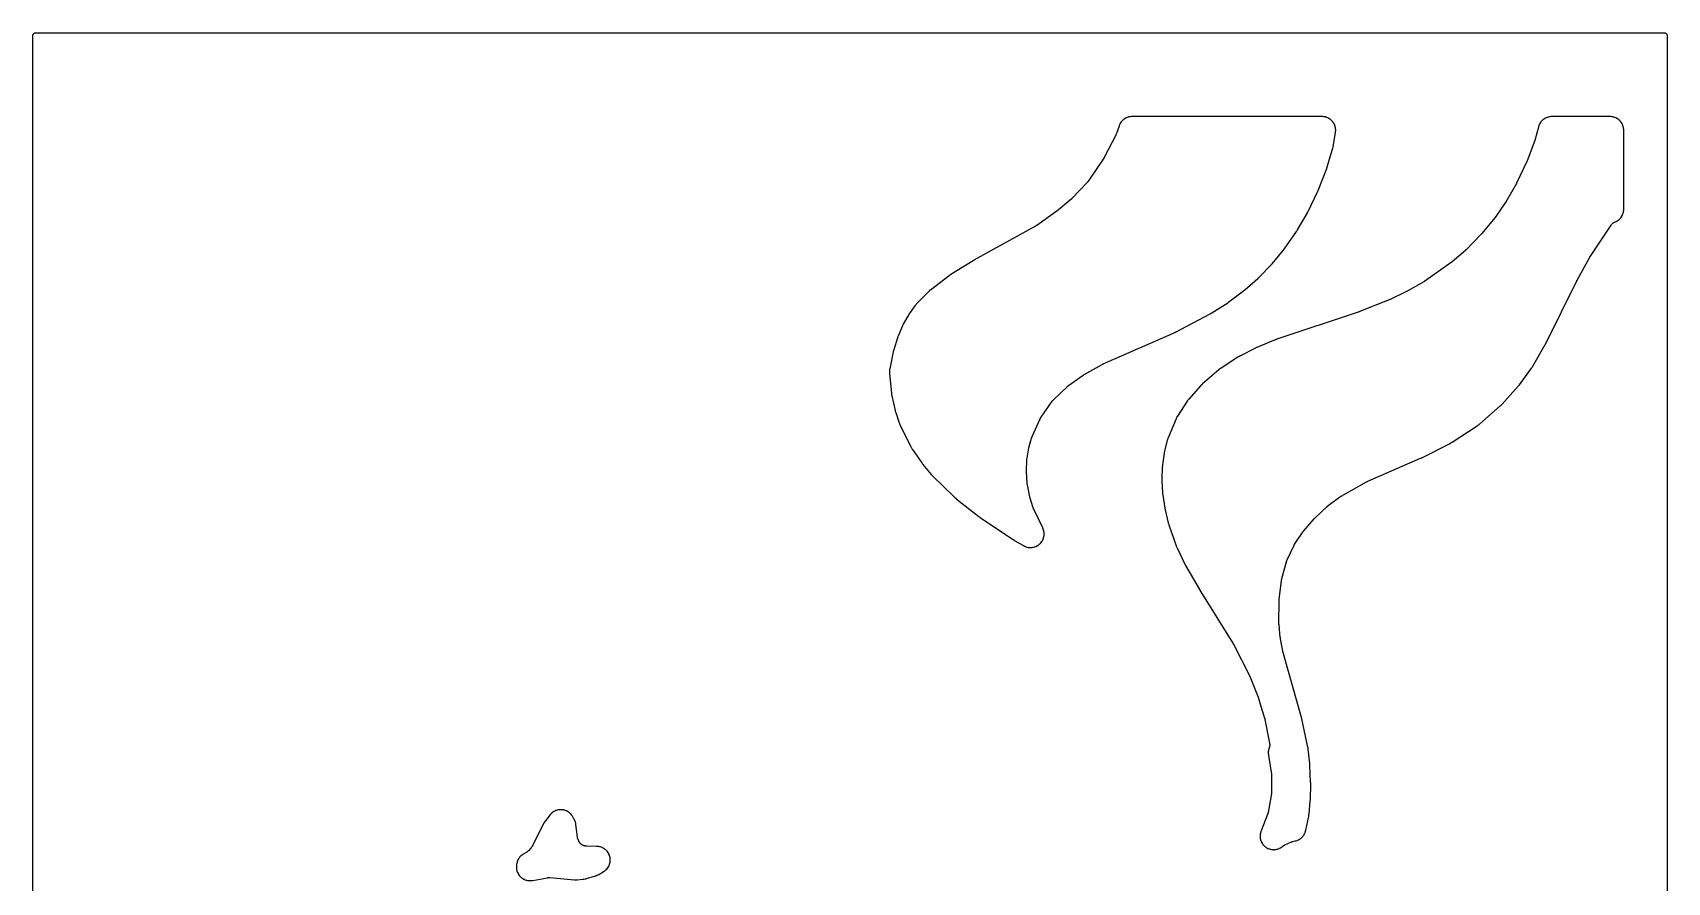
# Model space of a CAD drawing. Header units: millimetres. Extents: x 0 to 300, y 0 to 300.
# Drawn here: x -0.1 to 300.1, y 144.2 to 300.1 of the extents above; entities that cross this region are included whole.
import ezdxf

# ---------------------------------------------------------------- set-up
doc = ezdxf.new("R2010")
doc.units = ezdxf.units.MM
doc.layers.add('CUT', color=7, linetype='CONTINUOUS')

msp = doc.modelspace()

# ---------------------------------------------------------------- linework, layer by layer
at = {"layer": 'CUT'}
msp.add_lwpolyline([(-0.0625, 1.4375), (-0.0625, 298.5625), (-0.0625, 299.4478), (-0.0589, 299.5212), (-0.0503, 299.5794), (-0.036, 299.6365), (-0.0162, 299.6918), (0.009, 299.745), (0.0392, 299.7954), (0.0743, 299.8427), (0.1137, 299.8863), (0.1573, 299.9257), (0.2046, 299.9608), (0.255, 299.991), (0.3082, 300.0162), (0.3635, 300.036), (0.4206, 300.0503), (0.4788, 300.0589), (0.5522, 300.0625), (1.4375, 300.0625), (2.5578, 300.0625), (188.3057, 300.0625), (231.7327, 300.0625), (298.5245, 300.0625), (298.554, 300.0625), (299.4392, 300.0625), (299.5127, 300.0589), (299.5709, 300.0503), (299.6279, 300.036), (299.6833, 300.0162), (299.7365, 299.991), (299.7869, 299.9608), (299.8341, 299.9257), (299.8777, 299.8863), (299.9172, 299.8427), (299.9522, 299.7954), (299.9825, 299.745), (300.0076, 299.6918), (300.0274, 299.6365), (300.0417, 299.5794), (300.0504, 299.5212), (300.054, 299.4478), (300.054, 298.5625), (300.054, 1.467)], dxfattribs=at)
for points in [[(157.2416, 237.539), (157.2428, 237.5243), (157.5851, 233.924), (157.5872, 233.9049), (157.6029, 233.7813), (157.6057, 233.7623), (157.6304, 233.6079), (157.6337, 233.589), (157.6573, 233.4666), (157.6613, 233.4479), (158.2781, 230.7234), (158.2816, 230.7084), (158.3062, 230.6114), (158.3102, 230.5966), (158.3442, 230.4756), (158.3485, 230.4609), (158.3781, 230.3653), (158.3828, 230.3506), (159.0101, 228.4904), (159.017, 228.4713), (159.0635, 228.3473), (159.071, 228.3284), (159.1346, 228.175), (159.1427, 228.1563), (159.1976, 228.0358), (159.2063, 228.0174), (161.17, 224.0647), (161.18, 224.0456), (161.2469, 223.9223), (161.2575, 223.9035), (161.3469, 223.7519), (161.3582, 223.7335), (161.4338, 223.6154), (161.4457, 223.5974), (163.1612, 221.1167), (163.1691, 221.1055), (163.2215, 221.0333), (163.2297, 221.0223), (163.2975, 220.9332), (163.3059, 220.9224), (163.3616, 220.8527), (163.3702, 220.8421), (164.9002, 219.0126), (164.9103, 219.0009), (164.9768, 218.9254), (164.9872, 218.9139), (165.0731, 218.8214), (165.0838, 218.8102), (165.154, 218.7382), (165.165, 218.7273), (169.1992, 214.8066), (169.2103, 214.796), (169.2838, 214.7281), (169.2952, 214.7179), (169.3896, 214.6351), (169.4013, 214.6251), (169.4782, 214.5611), (169.4901, 214.5515), (173.649, 211.2662), (173.6578, 211.2594), (173.7194, 211.2126), (173.729, 211.2055), (173.8069, 211.1486), (173.8164, 211.1418), (173.8789, 211.0981), (173.8892, 211.0911), (180.0409, 206.9738), (180.0493, 206.9683), (180.1082, 206.9303), (180.1174, 206.9245), (180.1917, 206.8784), (180.2007, 206.8729), (180.2601, 206.8375), (180.2699, 206.8319), (181.8528, 205.9288), (181.8656, 205.9217), (181.9493, 205.8766), (181.9623, 205.8698), (182.0132, 205.844), (182.0396, 205.8314), (182.2107, 205.7548), (182.2652, 205.7335), (182.4405, 205.6748), (182.4968, 205.6589), (182.677, 205.6175), (182.7346, 205.6072), (182.9179, 205.5835), (182.9763, 205.5789), (183.1611, 205.5732), (183.2195, 205.5742), (183.404, 205.5866), (183.4621, 205.5933), (183.6446, 205.6235), (183.7017, 205.6359), (183.8803, 205.6837), (183.936, 205.7016), (184.1091, 205.7666), (184.1628, 205.7898), (184.3287, 205.8714), (184.3799, 205.8997), (184.5371, 205.997), (184.5853, 206.0302), (184.7323, 206.1423), (184.777, 206.18), (184.9124, 206.306), (184.9532, 206.3479), (185.0757, 206.4864), (185.1123, 206.532), (185.2207, 206.6818), (185.2526, 206.7308), (185.3459, 206.8905), (185.3729, 206.9423), (185.4503, 207.1103), (185.4721, 207.1645), (185.5327, 207.3392), (185.5492, 207.3954), (185.5925, 207.5751), (185.6034, 207.6326), (185.629, 207.8157), (185.6342, 207.874), (185.6419, 208.0587), (185.6414, 208.1172), (185.6311, 208.3018), (185.6249, 208.36), (185.5966, 208.5427), (185.5849, 208.6), (185.5389, 208.7791), (185.5216, 208.835), (185.4576, 209.0111), (185.4469, 209.0384), (185.4248, 209.091), (185.419, 209.1045), (185.3801, 209.1912), (185.3739, 209.2045), (183.6782, 212.7493), (183.6713, 212.7639), (183.6556, 212.7983), (183.649, 212.813), (183.6412, 212.8311), (183.6349, 212.846), (183.6204, 212.8809), (183.6144, 212.8959), (183.6076, 212.9132), (183.6018, 212.9283), (183.5886, 212.9637), (183.5831, 212.9789), (183.5766, 212.9975), (183.5714, 213.0128), (183.5595, 213.0486), (183.5545, 213.064), (183.0617, 214.6438), (183.0582, 214.6554), (183.0502, 214.6824), (183.0468, 214.6941), (183.0428, 214.7083), (183.0396, 214.7199), (183.0322, 214.7472), (183.0292, 214.7589), (183.0258, 214.7724), (183.0229, 214.7842), (183.0163, 214.8116), (183.0135, 214.8234), (183.0103, 214.8378), (183.0077, 214.8497), (183.0019, 214.8773), (182.9994, 214.8892), (182.5652, 217.0904), (182.5625, 217.1045), (182.5566, 217.1375), (182.5541, 217.1516), (182.5513, 217.1689), (182.5491, 217.1831), (182.5441, 217.2163), (182.5422, 217.2306), (182.54, 217.2469), (182.5382, 217.2612), (182.5344, 217.2945), (182.5329, 217.3088), (182.5311, 217.3262), (182.5298, 217.3405), (182.527, 217.3739), (182.526, 217.3883), (182.3801, 219.5621), (182.3793, 219.575), (182.3777, 219.6052), (182.3771, 219.6181), (182.3765, 219.6339), (182.3761, 219.6468), (182.3754, 219.677), (182.3752, 219.6899), (182.375, 219.7048), (182.375, 219.7177), (182.3751, 219.7479), (182.3753, 219.7609), (182.3756, 219.7767), (182.3759, 219.7896), (182.377, 219.8198), (182.3775, 219.8327), (182.4538, 221.4209), (182.4545, 221.4339), (182.4564, 221.4643), (182.4573, 221.4773), (182.4585, 221.4931), (182.4596, 221.5061), (182.4624, 221.5364), (182.4637, 221.5494), (182.4653, 221.5643), (182.4667, 221.5772), (182.4704, 221.6074), (182.4721, 221.6203), (182.4742, 221.6361), (182.476, 221.649), (182.4806, 221.6791), (182.4826, 221.692), (182.8406, 223.8568), (182.8428, 223.8695), (182.8481, 223.899), (182.8505, 223.9117), (182.8535, 223.9271), (182.856, 223.9397), (182.8622, 223.969), (182.8649, 223.9816), (182.8681, 223.996), (182.871, 224.0086), (182.878, 224.0377), (182.8811, 224.0502), (182.885, 224.0654), (182.8883, 224.0779), (182.8961, 224.1068), (182.8995, 224.1192), (183.3355, 225.6458), (183.3401, 225.6612), (183.351, 225.6971), (183.3559, 225.7124), (183.3619, 225.7311), (183.367, 225.7463), (183.3792, 225.7818), (183.3846, 225.7969), (183.3909, 225.8142), (183.3966, 225.8293), (183.41, 225.8643), (183.416, 225.8792), (183.4233, 225.8974), (183.4295, 225.9123), (183.4442, 225.9468), (183.4507, 225.9615), (184.9098, 229.2191), (184.9143, 229.2288), (184.9212, 229.2438), (184.933, 229.2684), (184.9494, 229.3012), (184.9644, 229.33), (184.9768, 229.3527), (184.984, 229.3655), (184.9867, 229.3703), (185.0029, 229.3978), (185.0401, 229.4583), (185.0633, 229.4941), (185.0714, 229.506), (185.0775, 229.5147), (187.1196, 232.4334), (187.1261, 232.4426), (187.1349, 232.4549), (187.162, 232.4906), (187.2085, 232.549), (187.2296, 232.5745), (187.2516, 232.5991), (187.3024, 232.6539), (187.3337, 232.686), (187.3445, 232.6966), (187.3526, 232.7044), (189.9224, 235.1524), (189.9273, 235.157), (189.9388, 235.1677), (189.9409, 235.1697), (189.9635, 235.1901), (190.0096, 235.2302), (190.0255, 235.2437), (190.0484, 235.2618), (190.1098, 235.3085), (190.1365, 235.3281), (192.7853, 237.1949), (192.7947, 237.2014), (192.8167, 237.2165), (192.8262, 237.2229), (192.8377, 237.2306), (192.8472, 237.2368), (192.8694, 237.2513), (192.879, 237.2574), (192.8901, 237.2644), (192.8997, 237.2704), (192.9224, 237.2843), (192.9321, 237.2902), (192.944, 237.2973), (192.9539, 237.3031), (192.9769, 237.3164), (192.9867, 237.3221), (196.2799, 239.1754), (196.2896, 239.1808), (196.3123, 239.1932), (196.322, 239.1985), (196.334, 239.2048), (196.3438, 239.2099), (196.3668, 239.2218), (196.3767, 239.2268), (196.3881, 239.2325), (196.398, 239.2374), (196.4213, 239.2487), (196.4313, 239.2534), (196.4435, 239.2592), (196.4536, 239.2638), (196.4771, 239.2745), (196.4873, 239.279), (209.5199, 245.0073), (209.5289, 245.0113), (209.591, 245.0398), (209.6005, 245.0443), (209.6772, 245.0811), (209.6865, 245.0857), (209.7466, 245.1159), (209.7564, 245.1209), (216.1202, 248.4634), (216.1316, 248.4695), (216.2051, 248.5101), (216.2163, 248.5165), (216.3075, 248.5695), (216.3186, 248.5761), (216.3903, 248.6199), (216.4012, 248.6267), (219.3481, 250.5147), (219.3566, 250.5202), (219.4153, 250.5592), (219.4243, 250.5653), (219.4966, 250.6153), (219.5053, 250.6214), (219.5617, 250.662), (219.5709, 250.6687), (222.2431, 252.6646), (222.2519, 252.6712), (222.3123, 252.7181), (222.3215, 252.7254), (222.3956, 252.7853), (222.4046, 252.7927), (222.4622, 252.8411), (222.4716, 252.8491), (224.8894, 254.9669), (224.8984, 254.975), (224.9566, 255.0281), (224.9655, 255.0364), (225.0372, 255.1045), (225.0459, 255.113), (225.1019, 255.1684), (225.1105, 255.177), (227.3036, 257.4361), (227.3113, 257.4443), (227.365, 257.5017), (227.3732, 257.5106), (227.4386, 257.5834), (227.4464, 257.5924), (227.497, 257.651), (227.5052, 257.6607), (229.5271, 260.1073), (229.5348, 260.1169), (229.5847, 260.1798), (229.5922, 260.1895), (229.6531, 260.2698), (229.6605, 260.2797), (229.7077, 260.3446), (229.7149, 260.3546), (231.9755, 263.6008), (231.9824, 263.611), (232.0266, 263.6772), (232.0332, 263.6875), (232.087, 263.7718), (232.0935, 263.7822), (232.1349, 263.8503), (232.1412, 263.8608), (233.9734, 267.0124), (233.9788, 267.022), (234.0159, 267.0885), (234.0215, 267.0988), (234.0661, 267.1826), (234.0714, 267.1929), (234.1054, 267.2598), (234.1108, 267.2708), (235.8369, 270.8525), (235.8415, 270.8622), (235.8726, 270.9299), (235.8774, 270.9404), (235.9146, 271.0255), (235.919, 271.0359), (235.9471, 271.1037), (235.9516, 271.1149), (237.5308, 275.1481), (237.5353, 275.1599), (237.5634, 275.2364), (237.5676, 275.2482), (237.6009, 275.3451), (237.6049, 275.357), (237.6298, 275.4346), (237.6335, 275.4466), (238.6056, 278.7098), (238.6107, 278.7279), (238.6419, 278.8462), (238.6465, 278.8644), (238.681, 279.014), (238.6849, 279.0324), (238.7087, 279.1524), (238.712, 279.1709), (239.1305, 281.6991), (239.1327, 281.7134), (239.1458, 281.8064), (239.1477, 281.8207), (239.1542, 281.8768), (239.1568, 281.9056), (239.1694, 282.0905), (239.1705, 282.1483), (239.1652, 282.331), (239.1608, 282.3886), (239.138, 282.5699), (239.128, 282.6269), (239.0879, 282.8052), (239.0725, 282.8609), (239.0154, 283.0345), (238.9947, 283.0885), (238.9211, 283.2558), (238.8953, 283.3075), (238.806, 283.4669), (238.7754, 283.516), (238.6711, 283.6661), (238.6359, 283.7119), (238.5177, 283.8513), (238.4782, 283.8935), (238.3471, 284.0209), (238.3038, 284.0591), (238.1611, 284.1733), (238.1142, 284.2072), (237.9612, 284.3071), (237.9113, 284.3363), (237.7494, 284.421), (237.6969, 284.4453), (237.5276, 284.514), (237.473, 284.5331), (237.2979, 284.5852), (237.2417, 284.599), (237.0624, 284.6341), (237.0052, 284.6424), (236.8207, 284.6602), (236.7919, 284.6623), (236.7355, 284.665), (236.7211, 284.6655), (236.6271, 284.6678), (236.6127, 284.668), (201.8248, 284.668), (201.8105, 284.6678), (201.7181, 284.6656), (201.7038, 284.6651), (201.6483, 284.6625), (201.6199, 284.6605), (201.4384, 284.6432), (201.3821, 284.6351), (201.2054, 284.6012), (201.1501, 284.5878), (200.9774, 284.5373), (200.9236, 284.5187), (200.7565, 284.4521), (200.7047, 284.4285), (200.5447, 284.3464), (200.4953, 284.318), (200.3438, 284.221), (200.2974, 284.1881), (200.1557, 284.0772), (200.1126, 284.0401), (199.9821, 283.9163), (199.9427, 283.8752), (199.8245, 283.7396), (199.7892, 283.695), (199.6843, 283.5488), (199.6534, 283.501), (199.5629, 283.3455), (199.5366, 283.2951), (199.4602, 283.1295), (199.4489, 283.1033), (199.428, 283.0518), (199.4228, 283.0386), (199.3901, 282.9521), (199.3853, 282.9387), (198.9089, 281.5812), (198.9036, 281.5665), (198.891, 281.5325), (198.8855, 281.518), (198.8786, 281.5003), (198.8728, 281.4859), (198.859, 281.4523), (198.853, 281.4379), (198.8459, 281.4216), (198.8397, 281.4073), (198.8247, 281.3742), (198.8182, 281.3601), (198.8101, 281.343), (198.8034, 281.329), (198.7873, 281.2964), (198.7803, 281.2825), (196.7217, 277.287), (196.7157, 277.2756), (196.7016, 277.2491), (196.6954, 277.2378), (196.6878, 277.224), (196.6815, 277.2128), (196.6666, 277.1867), (196.6602, 277.1756), (196.6527, 277.1628), (196.646, 277.1518), (196.6304, 277.1262), (196.6236, 277.1152), (196.6153, 277.1019), (196.6083, 277.0911), (196.592, 277.0659), (196.5849, 277.0551), (193.7768, 272.8629), (193.7714, 272.8549), (193.7629, 272.8426), (193.7487, 272.8224), (193.7292, 272.7956), (193.7115, 272.772), (193.6972, 272.7536), (193.6889, 272.7431), (193.6858, 272.7392), (193.6673, 272.717), (193.6255, 272.6681), (193.5998, 272.6394), (193.5909, 272.6298), (193.5843, 272.6228), (190.7196, 269.6187), (190.7105, 269.6092), (190.689, 269.5874), (190.6798, 269.5781), (190.6684, 269.5668), (190.659, 269.5577), (190.6369, 269.5365), (190.6274, 269.5274), (190.6164, 269.5171), (190.6067, 269.5083), (190.584, 269.4877), (190.5742, 269.479), (190.5622, 269.4684), (190.5523, 269.4598), (190.529, 269.4399), (190.519, 269.4315), (187.9238, 267.2785), (187.9182, 267.2738), (187.9051, 267.2631), (187.8994, 267.2586), (187.8859, 267.2477), (187.8789, 267.2422), (187.8626, 267.2293), (187.8555, 267.2238), (187.8474, 267.2175), (187.8403, 267.2121), (187.8236, 267.1995), (187.8164, 267.1942), (187.8128, 267.1915), (187.8042, 267.1852), (187.7842, 267.1708), (187.7756, 267.1647), (184.2898, 264.7116), (184.2799, 264.7048), (184.2568, 264.689), (184.2468, 264.6822), (184.2348, 264.6742), (184.2248, 264.6677), (184.2014, 264.6526), (184.1913, 264.6462), (184.1796, 264.6388), (184.1694, 264.6326), (184.1456, 264.618), (184.1353, 264.6119), (184.1228, 264.6045), (184.1124, 264.5984), (184.0882, 264.5846), (184.0778, 264.5787), (172.7604, 258.2957), (172.7548, 258.2926), (172.7162, 258.2706), (172.7102, 258.2672), (172.6624, 258.2392), (172.6566, 258.2358), (172.619, 258.2133), (172.6129, 258.2095), (168.5123, 255.6838), (168.4997, 255.6759), (168.4191, 255.6234), (168.4068, 255.6152), (168.3072, 255.5469), (168.2951, 255.5383), (168.2171, 255.4819), (168.2052, 255.4731), (164.7466, 252.8397), (164.7383, 252.8332), (164.6805, 252.7876), (164.672, 252.7807), (164.6346, 252.7501), (164.617, 252.735), (164.5085, 252.6389), (164.492, 252.6237), (164.464, 252.5969), (164.4564, 252.5896), (164.4047, 252.5384), (164.3964, 252.53), (162.2356, 250.3055), (162.2216, 250.2906), (162.1325, 250.1923), (162.119, 250.1769), (162.0114, 250.0499), (161.9985, 250.0341), (161.9162, 249.93), (161.9038, 249.9137), (161.041, 248.7419), (161.031, 248.7278), (160.9669, 248.6353), (160.9572, 248.6209), (160.8802, 248.5025), (160.8709, 248.4879), (160.8123, 248.3918), (160.8035, 248.3769), (159.8383, 246.688), (159.8297, 246.6725), (159.7757, 246.5713), (159.7677, 246.5556), (159.7037, 246.4265), (159.6961, 246.4106), (159.6481, 246.3063), (159.641, 246.2902), (158.8352, 244.392), (158.8297, 244.3786), (158.7952, 244.2915), (158.79, 244.2781), (158.7493, 244.1677), (158.7445, 244.1541), (158.7142, 244.0654), (158.7097, 244.0517), (158.0206, 241.8655), (158.0161, 241.8506), (157.9882, 241.7533), (157.9841, 241.7383), (157.9523, 241.6153), (157.9485, 241.6002), (157.9257, 241.5017), (157.9224, 241.4864), (157.2889, 238.3857), (157.2861, 238.3711), (157.2691, 238.2764), (157.2667, 238.2617), (157.258, 238.2046), (157.2542, 238.1752), (157.2347, 237.9863), (157.2315, 237.9271), (157.2308, 237.7373), (157.2314, 237.7077), (157.234, 237.6499), (157.2349, 237.6351)], [(208.2484, 225.2782), (208.2454, 225.2667), (207.7438, 223.2741), (207.7401, 223.2586), (207.7175, 223.1575), (207.7142, 223.1419), (207.6892, 223.0143), (207.6864, 222.9986), (207.6692, 222.8964), (207.6667, 222.8807), (207.3694, 220.7753), (207.3675, 220.7601), (207.3561, 220.6611), (207.3545, 220.6458), (207.3434, 220.5212), (207.3422, 220.5059), (207.3359, 220.4065), (207.3351, 220.3911), (207.2515, 218.1953), (207.2511, 218.1806), (207.2498, 218.0857), (207.2498, 218.071), (207.2511, 217.9518), (207.2514, 217.9372), (207.2547, 217.8422), (207.2554, 217.8276), (207.3913, 215.5427), (207.3923, 215.5289), (207.3997, 215.4394), (207.401, 215.4256), (207.4128, 215.3135), (207.4145, 215.2998), (207.426, 215.2108), (207.4279, 215.1971), (207.789, 212.832), (207.7911, 212.8192), (207.8055, 212.7364), (207.8079, 212.7237), (207.8283, 212.6201), (207.831, 212.6075), (207.849, 212.5254), (207.8519, 212.5128), (208.4367, 210.0994), (208.4404, 210.0848), (208.4659, 209.9901), (208.47, 209.9756), (208.5049, 209.8577), (208.5094, 209.8433), (208.5395, 209.7501), (208.5444, 209.7358), (209.8988, 205.8854), (209.9044, 205.87), (209.9424, 205.7709), (209.9484, 205.7557), (209.9994, 205.6326), (210.0058, 205.6176), (210.0491, 205.5207), (210.056, 205.5058), (211.4881, 202.5193), (211.4929, 202.5097), (211.5263, 202.4431), (211.5315, 202.4328), (211.5748, 202.3506), (211.5801, 202.3407), (211.6155, 202.2764), (211.6214, 202.2659), (214.3386, 197.5532), (214.341, 197.549), (214.3582, 197.5197), (214.3609, 197.5152), (214.3826, 197.4789), (214.3853, 197.4745), (214.4027, 197.446), (214.4056, 197.4413), (220.2889, 188.0068), (220.2938, 187.9988), (220.3052, 187.9801), (220.31, 187.9721), (220.3159, 187.9623), (220.3206, 187.9542), (220.3316, 187.9353), (220.3363, 187.9272), (220.3416, 187.9178), (220.3462, 187.9096), (220.3568, 187.8904), (220.3613, 187.8822), (220.3667, 187.8721), (220.3711, 187.8639), (220.3813, 187.8445), (220.3856, 187.8362), (223.383, 181.9975), (223.3877, 181.9881), (223.3987, 181.9661), (223.4034, 181.9566), (223.409, 181.9451), (223.4135, 181.9355), (223.424, 181.9133), (223.4284, 181.9037), (223.4334, 181.8927), (223.4377, 181.883), (223.4477, 181.8605), (223.4519, 181.8509), (223.4569, 181.839), (223.461, 181.8293), (223.4704, 181.8066), (223.4744, 181.7968), (224.9556, 178.0945), (224.9591, 178.0856), (224.9671, 178.065), (224.9704, 178.0561), (224.9745, 178.0453), (224.9778, 178.0364), (224.9854, 178.0156), (224.9886, 178.0067), (224.9922, 177.9963), (224.9953, 177.9874), (225.0024, 177.9664), (225.0054, 177.9574), (225.0091, 177.9464), (225.012, 177.9374), (225.0187, 177.9163), (225.0215, 177.9072), (226.1283, 174.2809), (226.1317, 174.2695), (226.1394, 174.243), (226.1426, 174.2316), (226.1465, 174.2177), (226.1496, 174.2062), (226.1566, 174.1795), (226.1595, 174.168), (226.1628, 174.1548), (226.1656, 174.1433), (226.1719, 174.1164), (226.1745, 174.1048), (226.1776, 174.0907), (226.1801, 174.0791), (226.1857, 174.052), (226.188, 174.0404), (227.0275, 169.6971), (227.0345, 169.6555), (227.0456, 169.5792), (227.0538, 169.4953), (227.0566, 169.4393), (227.0569, 169.3551), (227.0545, 169.299), (227.0469, 169.2151), (227.0393, 169.1596), (227.0239, 169.0767), (227.0111, 169.0221), (226.988, 168.9411), (226.9652, 168.8732), (226.9599, 168.8579), (226.9343, 168.786), (226.9259, 168.7605), (226.8703, 168.5792), (226.8558, 168.5222), (226.819, 168.3401), (226.8102, 168.282), (226.7914, 168.0971), (226.7883, 168.0384), (226.7876, 167.8526), (226.7903, 167.7939), (226.8081, 167.6064), (226.8116, 167.5772), (226.822, 167.5051), (226.8232, 167.4969), (226.8332, 167.4341), (226.8337, 167.4307), (226.8377, 167.4065), (226.8391, 167.3981), (227.3702, 163.9701), (227.3715, 163.9609), (227.3736, 163.9466), (227.3767, 163.9231), (227.3803, 163.8919), (227.3832, 163.864), (227.3851, 163.8417), (227.3861, 163.829), (227.3864, 163.8243), (227.388, 163.7967), (227.3905, 163.7353), (227.3913, 163.6985), (227.3913, 163.6861), (227.3912, 163.6769), (227.3581, 160.3884), (227.3579, 160.3787), (227.3576, 160.3635), (227.3567, 160.3384), (227.3551, 160.3048), (227.3532, 160.275), (227.3512, 160.2514), (227.35, 160.2379), (227.3495, 160.2329), (227.3462, 160.2037), (227.3378, 160.139), (227.3318, 160.1003), (227.3296, 160.0873), (227.3278, 160.0777), (226.743, 156.9357), (226.741, 156.9254), (226.7379, 156.9094), (226.7322, 156.8831), (226.7242, 156.8479), (226.7164, 156.8167), (226.7099, 156.7922), (226.706, 156.7782), (226.7045, 156.773), (226.6954, 156.7428), (226.6738, 156.6762), (226.66, 156.6365), (226.655, 156.6232), (226.6513, 156.6134), (225.4776, 153.594), (225.4725, 153.5804), (225.4403, 153.4913), (225.4355, 153.4775), (225.4175, 153.4236), (225.4089, 153.3957), (225.3585, 153.2159), (225.3455, 153.1591), (225.3131, 152.9777), (225.3057, 152.92), (225.2911, 152.7363), (225.2893, 152.6781), (225.2926, 152.4939), (225.2965, 152.4358), (225.3176, 152.2528), (225.3271, 152.1953), (225.3659, 152.0152), (225.3809, 151.9589), (225.437, 151.7834), (225.4574, 151.7288), (225.5302, 151.5596), (225.5559, 151.5073), (225.6448, 151.346), (225.6753, 151.2963), (225.7794, 151.1444), (225.8147, 151.098), (225.9331, 150.9568), (225.9726, 150.9141), (226.1041, 150.7851), (226.1477, 150.7463), (226.2911, 150.6307), (226.3381, 150.5964), (226.4921, 150.4952), (226.5423, 150.4656), (226.7053, 150.3798), (226.7581, 150.3552), (226.9287, 150.2857), (226.9837, 150.2663), (227.1602, 150.2137), (227.2168, 150.1997), (227.3976, 150.1644), (227.4552, 150.1561), (227.6386, 150.1384), (227.6968, 150.1357), (227.881, 150.136), (227.9392, 150.1389), (228.1225, 150.157), (228.1802, 150.1656), (228.3609, 150.2014), (228.4174, 150.2155), (228.5938, 150.2687), (228.6487, 150.2882), (228.819, 150.3582), (228.8718, 150.383), (229.0346, 150.4692), (229.0847, 150.499), (229.2405, 150.602), (229.2644, 150.6187), (229.3102, 150.6523), (229.3219, 150.6611), (229.3969, 150.7189), (229.4083, 150.728), (229.4775, 150.7841), (229.4847, 150.7899), (229.496, 150.7989), (229.5148, 150.8134), (229.5403, 150.8326), (229.5631, 150.8492), (229.5664, 150.8515), (229.6079, 150.879), (229.6654, 150.9149), (229.7211, 150.947), (229.7614, 150.9683), (229.7952, 150.9853), (229.8062, 150.9905), (229.8146, 150.9945), (230.9279, 151.5109), (230.9387, 151.5158), (230.9533, 151.5223), (230.9971, 151.5406), (231.0709, 151.5691), (231.1038, 151.581), (231.1371, 151.5917), (231.213, 151.6142), (231.2588, 151.6266), (231.2744, 151.6303), (231.2859, 151.633), (231.7213, 151.7319), (231.7352, 151.7352), (231.8253, 151.758), (231.8391, 151.7616), (231.8929, 151.7766), (231.9203, 151.7849), (232.0943, 151.8423), (232.1477, 151.8628), (232.3132, 151.9355), (232.3644, 151.961), (232.5222, 152.0492), (232.5707, 152.0794), (232.7195, 152.1822), (232.7649, 152.2169), (232.9032, 152.3334), (232.9451, 152.3722), (233.0716, 152.5013), (233.1097, 152.544), (233.2234, 152.6846), (233.2572, 152.7307), (233.357, 152.8814), (233.3862, 152.9306), (233.4712, 153.0901), (233.4956, 153.1418), (233.5651, 153.3087), (233.5845, 153.3625), (233.6384, 153.5377), (233.6462, 153.5652), (233.6601, 153.6193), (233.6634, 153.6332), (233.6844, 153.7237), (233.6874, 153.7377), (234.2091, 156.2664), (234.2122, 156.2822), (234.2305, 156.3851), (234.2331, 156.4009), (234.2527, 156.5306), (234.2549, 156.5465), (234.2677, 156.6502), (234.2695, 156.6662), (234.5025, 159.0787), (234.5034, 159.0895), (234.5093, 159.1648), (234.5101, 159.1765), (234.5156, 159.2705), (234.5162, 159.2819), (234.5191, 159.3563), (234.5195, 159.3685), (234.5753, 162.2482), (234.5754, 162.2565), (234.5758, 162.3141), (234.5757, 162.323), (234.5751, 162.3949), (234.5749, 162.4036), (234.5736, 162.4604), (234.5733, 162.4697), (234.4479, 165.6557), (234.4474, 165.6661), (234.4433, 165.7383), (234.4426, 165.7495), (234.4358, 165.8394), (234.4349, 165.8503), (234.4282, 165.9213), (234.427, 165.9329), (234.1282, 168.5665), (234.1264, 168.581), (234.1134, 168.6749), (234.1112, 168.6894), (234.0921, 168.8069), (234.0896, 168.8212), (234.072, 168.9144), (234.0692, 168.9287), (232.9534, 174.1566), (232.9514, 174.1656), (232.9371, 174.2279), (232.9348, 174.2374), (232.9157, 174.3148), (232.9133, 174.3241), (232.8973, 174.385), (232.8945, 174.3949), (229.5937, 186.0801), (229.5918, 186.0871), (229.5873, 186.1033), (229.5854, 186.1103), (229.581, 186.127), (229.5788, 186.1356), (229.5737, 186.1557), (229.5715, 186.1643), (229.5691, 186.1743), (229.567, 186.183), (229.5623, 186.2032), (229.5603, 186.2119), (229.5593, 186.2164), (229.557, 186.2267), (229.552, 186.2507), (229.5499, 186.261), (229.0347, 188.8508), (229.0327, 188.8613), (229.0281, 188.8859), (229.0262, 188.8964), (229.024, 188.909), (229.0222, 188.9195), (229.0183, 188.9439), (229.0166, 188.9544), (229.0148, 188.9665), (229.0133, 188.977), (229.0099, 189.0016), (229.0085, 189.0121), (229.0069, 189.025), (229.0056, 189.0355), (229.0028, 189.0602), (229.0017, 189.0707), (228.7649, 191.3889), (228.7637, 191.4013), (228.7612, 191.4302), (228.7602, 191.4426), (228.7591, 191.4577), (228.7582, 191.4701), (228.7565, 191.4991), (228.7558, 191.5115), (228.7551, 191.5257), (228.7547, 191.5382), (228.7537, 191.5672), (228.7534, 191.5796), (228.7531, 191.5947), (228.753, 191.6072), (228.7528, 191.6362), (228.7528, 191.6486), (228.789, 195.8008), (228.7892, 195.8131), (228.7898, 195.842), (228.7902, 195.8543), (228.7907, 195.8694), (228.7913, 195.8818), (228.7927, 195.9106), (228.7934, 195.9229), (228.7943, 195.9371), (228.7952, 195.9494), (228.7974, 195.9782), (228.7984, 195.9905), (228.7998, 196.0055), (228.801, 196.0178), (228.804, 196.0465), (228.8054, 196.0588), (229.222, 199.5551), (229.2241, 199.5715), (229.2294, 199.6096), (229.2318, 199.626), (229.2349, 199.6458), (229.2376, 199.6621), (229.2443, 199.7001), (229.2473, 199.7163), (229.2509, 199.7349), (229.2542, 199.7511), (229.2622, 199.7887), (229.2658, 199.8049), (229.2704, 199.8245), (229.2743, 199.8405), (229.2837, 199.8779), (229.2879, 199.8938), (230.1169, 202.9441), (230.1195, 202.9535), (230.1236, 202.9679), (230.1307, 202.9917), (230.1407, 203.0235), (230.15, 203.0515), (230.1577, 203.0737), (230.1622, 203.0863), (230.164, 203.091), (230.1744, 203.1181), (230.1986, 203.1779), (230.2138, 203.2135), (230.2192, 203.2254), (230.2233, 203.2342), (231.5251, 206.0175), (231.5281, 206.0239), (231.5352, 206.0387), (231.5365, 206.0414), (231.5508, 206.0698), (231.5804, 206.1262), (231.5909, 206.1455), (231.6064, 206.1716), (231.6487, 206.2402), (231.6674, 206.2693), (233.0523, 208.3322), (233.0602, 208.3438), (233.0789, 208.3708), (233.0871, 208.3823), (233.0969, 208.396), (233.1051, 208.4073), (233.1245, 208.4334), (233.1329, 208.4446), (233.1427, 208.4573), (233.1513, 208.4684), (233.1715, 208.494), (233.1803, 208.5049), (233.1911, 208.5181), (233.2, 208.5289), (233.221, 208.5538), (233.2301, 208.5644), (235.2207, 210.854), (235.2282, 210.8626), (235.2459, 210.8824), (235.2535, 210.8909), (235.2629, 210.9011), (235.2707, 210.9095), (235.2889, 210.9289), (235.2967, 210.9371), (235.3058, 210.9466), (235.3137, 210.9547), (235.3324, 210.9736), (235.3405, 210.9817), (235.3504, 210.9915), (235.3585, 210.9994), (235.3777, 211.0179), (235.3859, 211.0257), (237.6033, 213.1074), (237.6123, 213.1158), (237.6335, 213.1352), (237.6427, 213.1435), (237.6539, 213.1535), (237.6632, 213.1616), (237.685, 213.1804), (237.6944, 213.1884), (237.7052, 213.1975), (237.7147, 213.2054), (237.737, 213.2236), (237.7466, 213.2313), (237.7583, 213.2407), (237.768, 213.2483), (237.7908, 213.2659), (237.8006, 213.2733), (239.9173, 214.8635), (239.9294, 214.8724), (239.958, 214.8932), (239.9704, 214.902), (239.9855, 214.9125), (239.9979, 214.9211), (240.0272, 214.9409), (240.0398, 214.9492), (240.0544, 214.9587), (240.0671, 214.9669), (240.097, 214.9856), (240.1099, 214.9936), (240.1257, 215.0031), (240.1388, 215.0108), (240.1693, 215.0286), (240.1824, 215.0361), (244.8306, 217.6345), (244.8405, 217.64), (244.8637, 217.6526), (244.8737, 217.6579), (244.8859, 217.6643), (244.896, 217.6695), (244.9195, 217.6815), (244.9296, 217.6866), (244.9413, 217.6924), (244.9515, 217.6974), (244.9753, 217.7088), (244.9856, 217.7136), (244.9981, 217.7194), (245.0084, 217.7241), (245.0325, 217.7349), (245.0429, 217.7395), (254.7704, 221.957), (254.7783, 221.9604), (254.8329, 221.9851), (254.8413, 221.9889), (254.909, 222.0207), (254.9171, 222.0246), (254.9702, 222.0505), (254.9789, 222.0548), (260.195, 224.7051), (260.2094, 224.7127), (260.3026, 224.7633), (260.3168, 224.7713), (260.432, 224.8379), (260.446, 224.8463), (260.5363, 224.9018), (260.5501, 224.9106), (265.1471, 227.915), (265.1641, 227.9266), (265.273, 228.0032), (265.2896, 228.0153), (265.4229, 228.116), (265.4391, 228.1287), (265.5425, 228.2126), (265.5582, 228.2258), (269.3955, 231.5613), (269.4094, 231.5737), (269.4978, 231.6555), (269.5112, 231.6683), (269.619, 231.7744), (269.6321, 231.7876), (269.7153, 231.8748), (269.7279, 231.8884), (272.6715, 235.1671), (272.6816, 235.1787), (272.7464, 235.2546), (272.7562, 235.2664), (272.835, 235.3638), (272.8445, 235.3759), (272.9053, 235.4551), (272.9145, 235.4674), (275.1265, 238.5063), (275.1362, 238.52), (275.1975, 238.6094), (275.2068, 238.6232), (275.2806, 238.7375), (275.2895, 238.7517), (275.3457, 238.8443), (275.3542, 238.8587), (277.6298, 242.8517), (277.6338, 242.8588), (277.6613, 242.9088), (277.6655, 242.9165), (277.6989, 242.9792), (277.7029, 242.9868), (277.7286, 243.0368), (277.7328, 243.045), (283.4254, 254.5363), (283.4316, 254.5487), (283.4381, 254.5616), (283.4403, 254.5659), (283.4457, 254.5764), (283.448, 254.5809), (283.4508, 254.5861), (283.4531, 254.5906), (283.4586, 254.601), (283.4607, 254.6049), (283.4652, 254.6134), (283.4718, 254.6254), (283.4747, 254.6306), (285.8321, 258.8958), (285.8367, 258.904), (285.8475, 258.9232), (285.8522, 258.9314), (285.858, 258.9413), (285.8628, 258.9494), (285.874, 258.9683), (285.8788, 258.9764), (285.8845, 258.9857), (285.8894, 258.9937), (285.9011, 259.0123), (285.9061, 259.0203), (285.9123, 259.03), (285.9174, 259.0379), (285.9294, 259.0563), (285.9346, 259.0642), (289.7199, 264.7334), (289.7455, 264.7698), (289.794, 264.8352), (289.8504, 264.9038), (289.8901, 264.9476), (289.953, 265.0104), (289.9968, 265.0501), (290.0656, 265.1063), (290.1132, 265.1415), (290.1871, 265.1907), (290.2379, 265.221), (290.3164, 265.2626), (290.3881, 265.2963), (290.4393, 265.3184), (290.4436, 265.3201), (290.4611, 265.3273), (290.4881, 265.339), (290.4909, 265.3402), (290.6383, 265.4049), (290.6896, 265.4304), (290.8496, 265.5197), (290.8987, 265.5503), (291.0492, 265.6545), (291.0952, 265.6897), (291.2349, 265.8079), (291.2773, 265.8474), (291.405, 265.9785), (291.4433, 266.0219), (291.5578, 266.1647), (291.5918, 266.2116), (291.692, 266.3648), (291.7213, 266.4147), (291.8062, 266.5768), (291.8306, 266.6293), (291.8995, 266.7989), (291.9187, 266.8535), (291.971, 267.0289), (291.9848, 267.0852), (292.0199, 267.2648), (292.0283, 267.3221), (292.0462, 267.5068), (292.0483, 267.5357), (292.051, 267.5921), (292.0515, 267.6066), (292.0538, 267.7007), (292.054, 267.7152), (292.054, 282.1054), (292.0538, 282.1201), (292.0514, 282.2158), (292.0509, 282.2305), (292.0481, 282.2879), (292.0459, 282.3173), (292.0274, 282.5051), (292.0188, 282.5634), (291.9825, 282.7459), (291.9681, 282.8031), (291.9141, 282.9812), (291.8943, 283.0366), (291.823, 283.2086), (291.7979, 283.2618), (291.7101, 283.426), (291.6798, 283.4765), (291.5764, 283.6313), (291.5413, 283.6786), (291.4233, 283.8225), (291.3837, 283.8661), (291.2521, 283.9977), (291.2085, 284.0373), (291.0646, 284.1554), (291.0173, 284.1904), (290.8625, 284.2939), (290.812, 284.3241), (290.6478, 284.4119), (290.5946, 284.4371), (290.4226, 284.5083), (290.3672, 284.5281), (290.189, 284.5822), (290.1319, 284.5965), (289.9493, 284.6328), (289.8911, 284.6414), (289.7033, 284.6599), (289.6739, 284.6621), (289.6165, 284.6649), (289.6018, 284.6654), (289.5061, 284.6678), (289.4914, 284.668), (278.8856, 284.668), (278.8704, 284.6678), (278.7719, 284.6653), (278.7568, 284.6647), (278.6977, 284.6617), (278.6674, 284.6594), (278.4741, 284.6398), (278.4142, 284.6307), (278.2264, 284.5922), (278.1677, 284.577), (277.9849, 284.5198), (277.928, 284.4988), (277.7518, 284.4234), (277.6973, 284.3968), (277.5297, 284.304), (277.4782, 284.272), (277.3207, 284.1628), (277.2727, 284.1257), (277.1271, 284.0012), (277.083, 283.9595), (276.9507, 283.8209), (276.9111, 283.7749), (276.7935, 283.6237), (276.7587, 283.574), (276.6569, 283.4116), (276.6274, 283.3587), (276.5425, 283.1869), (276.5184, 283.1313), (276.4504, 282.9493), (276.4405, 282.9206), (276.4226, 282.8642), (276.4182, 282.8497), (276.3907, 282.755), (276.3867, 282.7404), (275.7978, 280.497), (275.7947, 280.4854), (275.7872, 280.4586), (275.784, 280.447), (275.7799, 280.433), (275.7765, 280.4216), (275.7683, 280.3949), (275.7647, 280.3835), (275.7605, 280.3704), (275.7568, 280.359), (275.748, 280.3325), (275.7441, 280.3212), (275.7393, 280.3075), (275.7352, 280.2962), (275.7257, 280.27), (275.7215, 280.2588), (274.3224, 276.5757), (274.3199, 276.5691), (274.3139, 276.5536), (274.3113, 276.547), (274.305, 276.5312), (274.3017, 276.5231), (274.294, 276.5043), (274.2907, 276.4962), (274.2868, 276.4869), (274.2833, 276.4789), (274.2752, 276.4601), (274.2717, 276.4521), (274.2699, 276.4481), (274.2657, 276.4386), (274.2556, 276.4167), (274.2512, 276.4073), (272.4348, 272.5556), (272.4319, 272.5494), (272.425, 272.5351), (272.422, 272.5289), (272.4149, 272.5144), (272.4112, 272.5069), (272.4024, 272.4895), (272.3987, 272.4821), (272.3943, 272.4735), (272.3904, 272.4661), (272.3813, 272.4488), (272.3774, 272.4414), (272.3754, 272.4376), (272.3706, 272.4289), (272.3595, 272.4087), (272.3547, 272.4001), (270.5375, 269.1891), (270.5324, 269.1802), (270.5202, 269.1593), (270.515, 269.1504), (270.5086, 269.1397), (270.5033, 269.1309), (270.4908, 269.1105), (270.4854, 269.1018), (270.4791, 269.0917), (270.4736, 269.0831), (270.4606, 269.0629), (270.4549, 269.0543), (270.448, 269.0438), (270.4423, 269.0352), (270.4289, 269.0154), (270.423, 269.0069), (268.5554, 266.3146), (268.55, 266.3069), (268.5373, 266.289), (268.5318, 266.2813), (268.525, 266.272), (268.5195, 266.2644), (268.5064, 266.2468), (268.5007, 266.2393), (268.4942, 266.2306), (268.4885, 266.2231), (268.475, 266.2058), (268.4692, 266.1984), (268.4621, 266.1893), (268.4562, 266.182), (268.4424, 266.1649), (268.4364, 266.1576), (265.9542, 263.1512), (265.948, 263.1438), (265.9335, 263.1266), (265.9273, 263.1193), (265.9196, 263.1104), (265.9132, 263.1031), (265.8984, 263.0863), (265.892, 263.0791), (265.8845, 263.0708), (265.8781, 263.0637), (265.8628, 263.0472), (265.8563, 263.0401), (265.8482, 263.0316), (265.8416, 263.0246), (265.826, 263.0084), (265.8193, 263.0014), (263.115, 260.2448), (263.1086, 260.2384), (263.0937, 260.2235), (263.0873, 260.2172), (263.0794, 260.2095), (263.073, 260.2032), (263.0578, 260.1886), (263.0513, 260.1824), (263.0437, 260.1753), (263.0371, 260.1691), (263.0216, 260.1549), (263.015, 260.1488), (263.0068, 260.1414), (263.0001, 260.1354), (262.9843, 260.1214), (262.9775, 260.1155), (260.5835, 258.0376), (260.5749, 258.0302), (260.5546, 258.0131), (260.5458, 258.0058), (260.5351, 257.9969), (260.5263, 257.9897), (260.5056, 257.9731), (260.4967, 257.966), (260.4864, 257.958), (260.4774, 257.951), (260.4563, 257.9349), (260.4472, 257.9281), (260.436, 257.9198), (260.4269, 257.9131), (260.4054, 257.8975), (260.3961, 257.8909), (255.5253, 254.4599), (255.5164, 254.4537), (255.4955, 254.4394), (255.4865, 254.4333), (255.4755, 254.4259), (255.4665, 254.4199), (255.4452, 254.4061), (255.4361, 254.4002), (255.4256, 254.3935), (255.4164, 254.3878), (255.3948, 254.3745), (255.3855, 254.3688), (255.3742, 254.362), (255.3648, 254.3564), (255.343, 254.3437), (255.3335, 254.3382), (252.421, 252.6816), (252.4159, 252.6787), (252.4039, 252.672), (252.3987, 252.6691), (252.3864, 252.6623), (252.3801, 252.6589), (252.3652, 252.6508), (252.3588, 252.6474), (252.3515, 252.6435), (252.345, 252.6401), (252.33, 252.6323), (252.3236, 252.629), (252.3203, 252.6273), (252.3126, 252.6234), (252.2947, 252.6145), (252.287, 252.6107), (249.148, 251.0834), (249.1416, 251.0804), (249.1268, 251.0733), (249.1205, 251.0703), (249.1054, 251.0632), (249.0976, 251.0596), (249.0793, 251.0513), (249.0715, 251.0478), (249.0624, 251.0437), (249.0545, 251.0403), (249.036, 251.0323), (249.0281, 251.0289), (249.0241, 251.0272), (249.0146, 251.0233), (248.9926, 251.0143), (248.9831, 251.0105), (243.4155, 248.811), (243.4107, 248.8091), (243.3994, 248.8048), (243.3946, 248.8029), (243.3831, 248.7985), (243.3772, 248.7963), (243.3634, 248.7911), (243.3574, 248.7889), (243.3505, 248.7864), (243.3446, 248.7842), (243.3306, 248.7793), (243.3254, 248.7774), (243.3141, 248.7735), (243.2979, 248.768), (243.2907, 248.7656), (228.341, 243.8149), (228.3312, 243.8116), (228.263, 243.7877), (228.2526, 243.784), (228.1682, 243.7526), (228.158, 243.7487), (228.0918, 243.7227), (228.081, 243.7184), (224.7, 242.3157), (224.6899, 242.3114), (224.6199, 242.2809), (224.6091, 242.2761), (224.5226, 242.2363), (224.5122, 242.2313), (224.4444, 242.1986), (224.4334, 242.1931), (221.5638, 240.7318), (221.5496, 240.7243), (221.4581, 240.6746), (221.4441, 240.6667), (221.3309, 240.6013), (221.3172, 240.5931), (221.2285, 240.5385), (221.2149, 240.5299), (218.1329, 238.52), (218.1163, 238.5087), (218.0093, 238.4337), (217.993, 238.4219), (217.862, 238.3233), (217.8461, 238.3109), (217.7444, 238.2289), (217.7289, 238.216), (214.7446, 235.6407), (214.7302, 235.6278), (214.6377, 235.5426), (214.6237, 235.5293), (214.5111, 235.4187), (214.4975, 235.405), (214.4107, 235.314), (214.3976, 235.2998), (212.1801, 232.821), (212.1728, 232.8128), (212.1228, 232.7548), (212.1155, 232.7461), (212.0834, 232.7074), (212.0684, 232.6885), (211.9768, 232.5687), (211.9631, 232.5499), (211.9398, 232.5169), (211.9336, 232.5079), (211.8912, 232.4453), (211.8844, 232.435), (210.1268, 229.7209), (210.1197, 229.7096), (210.0742, 229.6358), (210.0673, 229.6243), (210.0409, 229.5793), (210.0279, 229.556), (209.9469, 229.4025), (209.935, 229.3786), (209.9127, 229.3314), (209.9071, 229.3193), (209.8718, 229.24), (209.8666, 229.2277), (208.3945, 225.7124), (208.3905, 225.7026), (208.3632, 225.6338), (208.3592, 225.6236), (208.3421, 225.5781), (208.3342, 225.5561), (208.2882, 225.4179), (208.2815, 225.3964), (208.2705, 225.3589), (208.2677, 225.3487)], [(99.396, 144.6312), (99.4071, 144.6304), (99.4851, 144.6253), (99.4967, 144.6246), (99.5479, 144.6223), (99.5726, 144.6216), (99.7265, 144.6209), (99.7502, 144.6212), (99.7914, 144.6227), (99.8026, 144.6231), (99.8798, 144.6273), (99.8922, 144.6281), (100.9208, 144.7044), (100.9371, 144.7059), (101.0425, 144.7166), (101.0587, 144.7185), (101.1218, 144.7266), (101.154, 144.7317), (101.3623, 144.7702), (101.3942, 144.777), (101.4561, 144.792), (101.4719, 144.7961), (101.5742, 144.8238), (101.5899, 144.8283), (103.24, 145.3237), (103.2562, 145.3289), (103.3612, 145.3637), (103.3772, 145.3693), (103.4396, 145.3919), (103.4713, 145.4044), (103.6744, 145.4916), (103.7053, 145.5059), (103.7647, 145.5355), (103.7799, 145.5433), (103.8774, 145.5953), (103.8923, 145.6036), (104.669, 146.0468), (104.6816, 146.0542), (104.7625, 146.1031), (104.7749, 146.1107), (104.8228, 146.1413), (104.847, 146.1575), (104.9993, 146.2652), (105.0451, 146.3011), (105.1843, 146.4214), (105.2264, 146.4615), (105.3533, 146.5947), (105.3913, 146.6388), (105.5047, 146.7836), (105.5383, 146.8311), (105.6372, 146.9863), (105.666, 147.0369), (105.7493, 147.2009), (105.7731, 147.254), (105.8402, 147.4253), (105.8587, 147.4805), (105.9088, 147.6575), (105.922, 147.7142), (105.9547, 147.8952), (105.9623, 147.9529), (105.9773, 148.1362), (105.9793, 148.1944), (105.9765, 148.3784), (105.9728, 148.4364), (105.9522, 148.6192), (105.9429, 148.6767), (105.9047, 148.8566), (105.8899, 148.9129), (105.8345, 149.0883), (105.8143, 149.1429), (105.7421, 149.3121), (105.7167, 149.3645), (105.6284, 149.5259), (105.5981, 149.5756), (105.4946, 149.7277), (105.4596, 149.7742), (105.3419, 149.9156), (105.3026, 149.9584), (105.1717, 150.0877), (105.1284, 150.1266), (104.9856, 150.2426), (104.9387, 150.2771), (104.7854, 150.3788), (104.7354, 150.4085), (104.573, 150.4949), (104.5203, 150.5196), (104.3503, 150.5898), (104.2955, 150.6094), (104.1194, 150.6628), (104.063, 150.677), (103.8826, 150.713), (103.825, 150.7217), (103.6394, 150.7404), (103.6104, 150.7426), (103.5537, 150.7455), (103.5391, 150.7461), (103.4446, 150.7487), (103.43, 150.7489), (101.7002, 150.7548), (101.6556, 150.756), (101.574, 150.7603), (101.4853, 150.7695), (101.4266, 150.7784), (101.3393, 150.7963), (101.2818, 150.8111), (101.1966, 150.8375), (101.1408, 150.8579), (101.0587, 150.8926), (100.9851, 150.9281), (100.9454, 150.9484), (100.8751, 150.9868), (100.8376, 151.0084), (100.7697, 151.0498), (100.6979, 151.0984), (100.6517, 151.1331), (100.585, 151.1884), (100.5423, 151.2273), (100.4812, 151.2888), (100.4425, 151.3317), (100.3875, 151.3988), (100.3532, 151.4452), (100.3049, 151.5172), (100.2752, 151.5667), (100.2341, 151.6431), (100.1999, 151.7148), (100.1822, 151.7544), (100.0676, 152.0278), (100.0637, 152.0372), (100.0578, 152.0519), (100.0483, 152.0762), (100.0361, 152.109), (100.0257, 152.1383), (100.0244, 152.1425), (100.0086, 152.1948), (99.9894, 152.2668), (99.9738, 152.3358), (99.9648, 152.3849), (99.9582, 152.4258), (99.9563, 152.4391), (99.955, 152.4492), (99.6679, 154.7289), (99.6659, 154.7436), (99.6515, 154.8384), (99.6492, 154.853), (99.6392, 154.9097), (99.6333, 154.9386), (99.5914, 155.1231), (99.5755, 155.1799), (99.5164, 155.3569), (99.495, 155.4119), (99.4178, 155.5845), (99.4051, 155.6112), (99.379, 155.6626), (99.3722, 155.6756), (99.3267, 155.7601), (99.3195, 155.773), (99.0951, 156.1659), (99.0877, 156.1785), (99.0386, 156.2598), (99.0309, 156.2722), (99.0003, 156.3203), (98.984, 156.3445), (98.8757, 156.4974), (98.8397, 156.5433), (98.7188, 156.683), (98.6784, 156.7252), (98.5445, 156.8524), (98.5003, 156.8905), (98.3546, 157.0041), (98.3069, 157.0377), (98.1509, 157.1366), (98.1001, 157.1655), (97.9352, 157.2487), (97.8818, 157.2725), (97.7096, 157.3393), (97.6542, 157.3577), (97.4763, 157.4075), (97.4193, 157.4204), (97.2375, 157.4526), (97.1795, 157.46), (96.9954, 157.4744), (96.937, 157.4761), (96.7523, 157.4725), (96.6941, 157.4685), (96.5106, 157.447), (96.453, 157.4373), (96.2725, 157.398), (96.2161, 157.3829), (96.0403, 157.3262), (95.9857, 157.3056), (95.8162, 157.2321), (95.7638, 157.2063), (95.6023, 157.1167), (95.5527, 157.0859), (95.4006, 156.981), (95.3542, 156.9455), (95.2131, 156.8264), (95.1704, 156.7865), (95.0397, 156.6524), (95.0199, 156.6309), (94.9821, 156.5882), (94.9726, 156.5771), (94.9115, 156.5044), (94.9022, 156.4931), (94.0218, 155.3923), (94.0118, 155.3795), (93.9482, 155.2954), (93.9386, 155.2824), (93.9018, 155.2309), (93.8837, 155.204), (93.7706, 155.0262), (93.7539, 154.9983), (93.7229, 154.9432), (93.7151, 154.9289), (93.666, 154.8357), (93.6586, 154.8212), (91.6826, 150.8162), (91.6775, 150.806), (91.6705, 150.7923), (91.6488, 150.7521), (91.622, 150.7055), (91.5795, 150.6387), (91.5357, 150.5759), (91.487, 150.5124), (91.4513, 150.4699), (91.4205, 150.4351), (91.4102, 150.4241), (91.4023, 150.4158), (90.9589, 149.9521), (90.9522, 149.9451), (90.9416, 149.9343), (90.924, 149.9167), (90.9, 149.8935), (90.8783, 149.8732), (90.8752, 149.8703), (90.8356, 149.8365), (90.7802, 149.7919), (90.7261, 149.7515), (90.6868, 149.7244), (90.6538, 149.7027), (90.6429, 149.6959), (90.6346, 149.6908), (90.0156, 149.3125), (90.0153, 149.3123), (90.003, 149.3045), (89.9231, 149.253), (89.9109, 149.2449), (89.8636, 149.2128), (89.8399, 149.1957), (89.8387, 149.1949), (89.8376, 149.1941), (89.8201, 149.1808), (89.6902, 149.0829), (89.6864, 149.0797), (89.6859, 149.0793), (89.6765, 149.0715), (89.6452, 149.0454), (89.6438, 149.0441), (89.6404, 149.0412), (89.5871, 148.9919), (89.5091, 148.9202), (89.5045, 148.9155), (89.5027, 148.9138), (89.4808, 148.8915), (89.4681, 148.8786), (89.4671, 148.8775), (89.4611, 148.8714), (89.4021, 148.8048), (89.3448, 148.7407), (89.3395, 148.7342), (89.3367, 148.731), (89.3128, 148.7013), (89.308, 148.6953), (89.3074, 148.6946), (89.2995, 148.6847), (89.2433, 148.6069), (89.1987, 148.5461), (89.1931, 148.5377), (89.1895, 148.5327), (89.1673, 148.4984), (89.1665, 148.4973), (89.1664, 148.4971), (89.1572, 148.4829), (89.1072, 148.3972), (89.0723, 148.3381), (89.0667, 148.3276), (89.0627, 148.3208), (89.0354, 148.2681), (88.9937, 148.1767), (88.9667, 148.1189), (88.9615, 148.1062), (88.9575, 148.0974), (88.9355, 148.0423), (88.903, 147.9471), (88.8829, 147.8904), (88.8785, 147.8754), (88.8748, 147.8647), (88.8584, 147.8077), (88.8356, 147.7104), (88.8212, 147.6523), (88.8149, 147.6238), (88.8106, 147.6017), (88.8089, 147.5934), (88.8073, 147.5849), (88.804, 147.5677), (88.8013, 147.5533), (88.7853, 147.4596), (88.7831, 147.4451), (88.7762, 147.3978), (88.7742, 147.383), (88.7626, 147.2868), (88.761, 147.272), (88.7555, 147.2141), (88.7545, 147.1992), (88.7508, 147.1545), (88.7491, 147.1248), (88.7449, 146.9956), (88.7448, 146.9937), (88.7448, 146.993), (88.7429, 146.9344), (88.744, 146.8749), (88.7565, 146.6875), (88.7634, 146.6284), (88.7944, 146.4431), (88.8071, 146.385), (88.8563, 146.2037), (88.8746, 146.1471), (88.9415, 145.9716), (88.9654, 145.9171), (89.0493, 145.749), (89.0785, 145.6972), (89.1787, 145.5382), (89.2128, 145.4896), (89.3282, 145.3413), (89.367, 145.2962), (89.4965, 145.1601), (89.5395, 145.1191), (89.6819, 144.9964), (89.7288, 144.9599), (89.8825, 144.8519), (89.9328, 144.8202), (90.0965, 144.728), (90.1497, 144.7014), (90.3217, 144.6258), (90.3772, 144.6046), (90.5559, 144.5464), (90.6133, 144.5308), (90.7968, 144.4906), (90.8554, 144.4808), (91.0421, 144.4589), (91.1014, 144.4549), (91.2892, 144.4516), (91.3486, 144.4535), (91.5385, 144.469), (91.5681, 144.4722), (91.6256, 144.4798), (91.6403, 144.4819), (91.7358, 144.4969), (91.7504, 144.4994), (94.4513, 144.9926), (94.4611, 144.9943), (94.4763, 144.9969), (94.5014, 145.0009), (94.5352, 145.0057), (94.5653, 145.0094), (94.5696, 145.0099), (94.6227, 145.0141), (94.6953, 145.0176), (94.7643, 145.0183), (94.8093, 145.017), (94.8419, 145.0153), (94.8546, 145.0144), (94.8642, 145.0136)]]:
    msp.add_lwpolyline(points, close=True, dxfattribs=at)

doc.saveas('drawing.dxf')
